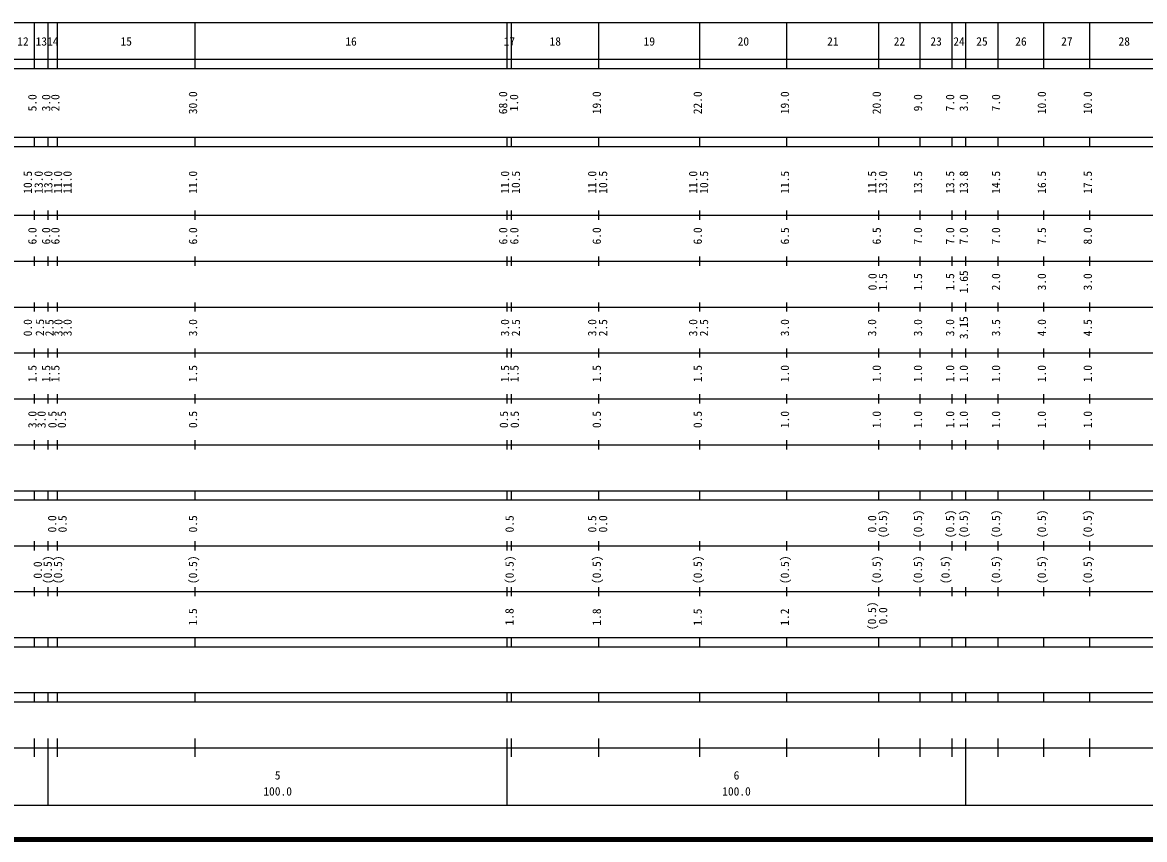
# Model space of a CAD drawing. Units: millimetres on the paper, enlarged 1000 times. Extents: x 40000 to 680000, y 20000 to 380000.
# Drawn here: x 262381 to 506930, y 20000 to 198000 of the extents above; entities that cross this region are included whole.
import ezdxf
from ezdxf.enums import TextEntityAlignment as Align

# ---------------------------------------------------------------- set-up
doc = ezdxf.new("R2010")
doc.units = ezdxf.units.MM
doc.header["$LTSCALE"] = 1000
doc.layers.add('M-TTL', color=2, linetype='Continuous', lineweight=140)
doc.layers.add('M-TTL-BAND', color=7, linetype='Continuous', lineweight=25)
doc.styles.add('ＭＳ ゴシック', font='')
doc.styles.get('ＭＳ ゴシック').set_extended_font_data('MS Gothic')

msp = doc.modelspace()

# ---------------------------------------------------------------- linework, layer by layer
at = {"layer": 'M-TTL'}
msp.add_line((40000, 20000), (680000, 20000), dxfattribs=at)
at = {"layer": 'M-TTL-BAND'}
for p, q in [((68000, 198000), (579000, 198000)), ((265000, 188000), (265000, 198000)), ((268000, 188000), (268000, 198000)), ((270000, 188000), (270000, 198000)), ((300000, 188000), (300000, 198000)), ((368000, 188000), (368000, 198000)), ((369000, 188000), (369000, 198000)), ((388000, 188000), (388000, 198000)), ((410000, 188000), (410000, 198000)), ((429000, 188000), (429000, 198000)), ((449000, 188000), (449000, 198000)), ((458000, 188000), (458000, 198000)), ((465000, 188000), (465000, 198000)), ((468000, 188000), (468000, 198000)), ((475000, 188000), (475000, 198000)), ((485000, 188000), (485000, 198000)), ((495000, 188000), (495000, 198000)), ((40000, 190000), (579000, 190000)), ((40000, 188000), (579000, 188000)), ((40000, 173000), (579000, 173000)), ((265000, 171000), (265000, 173000)), ((268000, 171000), (268000, 173000)), ((270000, 171000), (270000, 173000)), ((300000, 171000), (300000, 173000)), ((368000, 171000), (368000, 173000)), ((369000, 171000), (369000, 173000)), ((388000, 171000), (388000, 173000)), ((410000, 171000), (410000, 173000)), ((429000, 171000), (429000, 173000)), ((449000, 171000), (449000, 173000)), ((458000, 171000), (458000, 173000)), ((465000, 171000), (465000, 173000)), ((468000, 171000), (468000, 173000)), ((475000, 171000), (475000, 173000)), ((485000, 171000), (485000, 173000)), ((495000, 171000), (495000, 173000)), ((40000, 171000), (579000, 171000)), ((265000, 155000), (265000, 157000)), ((268000, 155000), (268000, 157000)), ((270000, 155000), (270000, 157000)), ((300000, 155000), (300000, 157000)), ((368000, 155000), (368000, 157000)), ((369000, 155000), (369000, 157000)), ((388000, 155000), (388000, 157000)), ((410000, 155000), (410000, 157000)), ((429000, 155000), (429000, 157000)), ((449000, 155000), (449000, 157000)), ((458000, 155000), (458000, 157000)), ((465000, 155000), (465000, 157000)), ((468000, 155000), (468000, 157000)), ((475000, 155000), (475000, 157000)), ((485000, 155000), (485000, 157000)), ((495000, 155000), (495000, 157000)), ((40000, 156000), (579000, 156000)), ((265000, 145000), (265000, 147000)), ((268000, 145000), (268000, 147000)), ((270000, 145000), (270000, 147000)), ((300000, 145000), (300000, 147000)), ((368000, 145000), (368000, 147000)), ((369000, 145000), (369000, 147000)), ((388000, 145000), (388000, 147000)), ((410000, 145000), (410000, 147000)), ((429000, 145000), (429000, 147000)), ((449000, 145000), (449000, 147000)), ((458000, 145000), (458000, 147000)), ((465000, 145000), (465000, 147000)), ((468000, 145000), (468000, 147000)), ((475000, 145000), (475000, 147000)), ((485000, 145000), (485000, 147000)), ((495000, 145000), (495000, 147000)), ((46000, 146000), (579000, 146000)), ((265000, 135000), (265000, 137000)), ((268000, 135000), (268000, 137000)), ((270000, 135000), (270000, 137000)), ((300000, 135000), (300000, 137000)), ((368000, 135000), (368000, 137000)), ((369000, 135000), (369000, 137000)), ((388000, 135000), (388000, 137000)), ((410000, 135000), (410000, 137000)), ((429000, 135000), (429000, 137000)), ((449000, 135000), (449000, 137000)), ((458000, 135000), (458000, 137000)), ((465000, 135000), (465000, 137000)), ((468000, 135000), (468000, 137000)), ((475000, 135000), (475000, 137000)), ((485000, 135000), (485000, 137000)), ((495000, 135000), (495000, 137000)), ((52000, 136000), (579000, 136000)), ((46000, 126000), (579000, 126000)), ((265000, 125000), (265000, 127000)), ((268000, 125000), (268000, 127000)), ((270000, 125000), (270000, 127000)), ((300000, 125000), (300000, 127000)), ((368000, 125000), (368000, 127000)), ((369000, 125000), (369000, 127000)), ((388000, 125000), (388000, 127000)), ((410000, 125000), (410000, 127000)), ((429000, 125000), (429000, 127000)), ((449000, 125000), (449000, 127000)), ((458000, 125000), (458000, 127000)), ((465000, 125000), (465000, 127000)), ((468000, 125000), (468000, 127000)), ((475000, 125000), (475000, 127000)), ((485000, 125000), (485000, 127000)), ((495000, 125000), (495000, 127000)), ((52000, 116000), (579000, 116000)), ((265000, 115000), (265000, 117000)), ((268000, 115000), (268000, 117000)), ((270000, 115000), (270000, 117000)), ((300000, 115000), (300000, 117000)), ((368000, 115000), (368000, 117000)), ((369000, 115000), (369000, 117000)), ((388000, 115000), (388000, 117000)), ((410000, 115000), (410000, 117000)), ((429000, 115000), (429000, 117000)), ((449000, 115000), (449000, 117000)), ((458000, 115000), (458000, 117000)), ((465000, 115000), (465000, 117000)), ((468000, 115000), (468000, 117000)), ((475000, 115000), (475000, 117000)), ((485000, 115000), (485000, 117000)), ((495000, 115000), (495000, 117000)), ((46000, 106000), (579000, 106000)), ((265000, 105000), (265000, 107000)), ((268000, 105000), (268000, 107000)), ((270000, 105000), (270000, 107000)), ((300000, 105000), (300000, 107000)), ((368000, 105000), (368000, 107000)), ((369000, 105000), (369000, 107000)), ((388000, 105000), (388000, 107000)), ((410000, 105000), (410000, 107000)), ((429000, 105000), (429000, 107000)), ((449000, 105000), (449000, 107000)), ((458000, 105000), (458000, 107000)), ((465000, 105000), (465000, 107000)), ((468000, 105000), (468000, 107000)), ((475000, 105000), (475000, 107000)), ((485000, 105000), (485000, 107000)), ((495000, 105000), (495000, 107000)), ((40000, 96000), (579000, 96000)), ((265000, 94000), (265000, 96000)), ((268000, 94000), (268000, 96000)), ((270000, 94000), (270000, 96000)), ((300000, 94000), (300000, 96000)), ((368000, 94000), (368000, 96000)), ((369000, 94000), (369000, 96000)), ((388000, 94000), (388000, 96000)), ((410000, 94000), (410000, 96000)), ((429000, 94000), (429000, 96000)), ((449000, 94000), (449000, 96000)), ((458000, 94000), (458000, 96000)), ((465000, 94000), (465000, 96000)), ((468000, 94000), (468000, 96000)), ((475000, 94000), (475000, 96000)), ((485000, 94000), (485000, 96000)), ((495000, 94000), (495000, 96000)), ((40000, 94000), (579000, 94000)), ((49000, 84000), (579000, 84000)), ((265000, 83000), (265000, 85000)), ((268000, 83000), (268000, 85000)), ((270000, 83000), (270000, 85000)), ((300000, 83000), (300000, 85000)), ((368000, 83000), (368000, 85000)), ((369000, 83000), (369000, 85000)), ((388000, 83000), (388000, 85000)), ((410000, 83000), (410000, 85000)), ((429000, 83000), (429000, 85000)), ((449000, 83000), (449000, 85000)), ((458000, 83000), (458000, 85000)), ((465000, 83000), (465000, 85000)), ((468000, 83000), (468000, 85000)), ((475000, 83000), (475000, 85000)), ((485000, 83000), (485000, 85000)), ((495000, 83000), (495000, 85000)), ((40000, 74000), (579000, 74000)), ((265000, 73000), (265000, 75000)), ((268000, 73000), (268000, 75000)), ((270000, 73000), (270000, 75000)), ((300000, 73000), (300000, 75000)), ((368000, 73000), (368000, 75000)), ((369000, 73000), (369000, 75000)), ((388000, 73000), (388000, 75000)), ((410000, 73000), (410000, 75000)), ((429000, 73000), (429000, 75000)), ((449000, 73000), (449000, 75000)), ((458000, 73000), (458000, 75000)), ((465000, 73000), (465000, 75000)), ((468000, 73000), (468000, 75000)), ((475000, 73000), (475000, 75000)), ((485000, 73000), (485000, 75000)), ((495000, 73000), (495000, 75000)), ((40000, 64000), (579000, 64000)), ((265000, 62000), (265000, 64000)), ((268000, 62000), (268000, 64000)), ((270000, 62000), (270000, 64000)), ((300000, 62000), (300000, 64000)), ((368000, 62000), (368000, 64000)), ((369000, 62000), (369000, 64000)), ((388000, 62000), (388000, 64000)), ((410000, 62000), (410000, 64000)), ((429000, 62000), (429000, 64000)), ((449000, 62000), (449000, 64000)), ((458000, 62000), (458000, 64000)), ((465000, 62000), (465000, 64000)), ((468000, 62000), (468000, 64000)), ((475000, 62000), (475000, 64000)), ((485000, 62000), (485000, 64000)), ((495000, 62000), (495000, 64000)), ((40000, 62000), (579000, 62000)), ((40000, 52000), (579000, 52000)), ((265000, 50000), (265000, 52000)), ((268000, 50000), (268000, 52000)), ((270000, 50000), (270000, 52000)), ((300000, 50000), (300000, 52000)), ((368000, 50000), (368000, 52000)), ((369000, 50000), (369000, 52000)), ((388000, 50000), (388000, 52000)), ((410000, 50000), (410000, 52000)), ((429000, 50000), (429000, 52000)), ((449000, 50000), (449000, 52000)), ((458000, 50000), (458000, 52000)), ((465000, 50000), (465000, 52000)), ((468000, 50000), (468000, 52000)), ((475000, 50000), (475000, 52000)), ((485000, 50000), (485000, 52000)), ((495000, 50000), (495000, 52000)), ((40000, 50000), (579000, 50000)), ((265000, 38000), (265000, 42000)), ((268000, 27500), (268000, 42000)), ((270000, 38000), (270000, 42000)), ((300000, 38000), (300000, 42000)), ((368000, 27500), (368000, 42000)), ((369000, 38000), (369000, 42000)), ((388000, 38000), (388000, 42000)), ((410000, 38000), (410000, 42000)), ((429000, 38000), (429000, 42000)), ((449000, 38000), (449000, 42000)), ((458000, 38000), (458000, 42000)), ((465000, 38000), (465000, 42000)), ((468000, 27500), (468000, 42000)), ((475000, 38000), (475000, 42000)), ((485000, 38000), (485000, 42000)), ((495000, 38000), (495000, 42000)), ((40000, 40000), (579000, 40000)), ((68000, 27500), (579000, 27500))]:
    msp.add_line(p, q, dxfattribs=at)

# ---------------------------------------------------------------- texts
at = {"layer": 'M-TTL-BAND', "style": 'ＭＳ ゴシック'}
for s, p in [('12', (262500, 192405)), ('13', (266500, 192405)), ('14', (269000, 192405)), ('15', (285000, 192405)), ('16', (334000, 192405)), ('17', (368500, 192405)), ('18', (378500, 192405)), ('19', (399000, 192405)), ('20', (419500, 192405)), ('21', (439000, 192405)), ('22', (453500, 192405)), ('23', (461500, 192405)), ('24', (466500, 192405)), ('25', (471500, 192405)), ('26', (480000, 192405)), ('27', (490000, 192405)), ('28', (502500, 192405)), ('5', (318000, 32523)), ('6', (418000, 32523)), ('100.0', (318000, 29033)), ('100.0', (418000, 29033))]:
    msp.add_text(s, height=1833, dxfattribs=at).set_placement(p, align=Align.BOTTOM_CENTER)
for s, p in [('5.0', (266000, 180500)), ('3.0', (269000, 180500)), ('2.0', (271000, 180500)), ('30.0', (301000, 180500)), ('68.0', (368573, 180500)), ('1.0', (370965, 180500)), ('19.0', (389000, 180500)), ('22.0', (411000, 180500)), ('19.0', (430000, 180500)), ('20.0', (450000, 180500)), ('9.0', (459000, 180500)), ('7.0', (466000, 180500)), ('3.0', (469000, 180500)), ('7.0', (476000, 180500)), ('10.0', (486000, 180500)), ('10.0', (496000, 180500)), ('10.5', (265000, 163174)), ('13.0', (267370, 163174)), ('13.0', (269467, 163174)), ('11.0', (271577, 163174)), ('11.0', (273646, 163174)), ('11.0', (301000, 163174)), ('11.0', (369000, 163174)), ('11.0', (369000, 163174)), ('10.5', (371370, 163174)), ('11.0', (388000, 163174)), ('10.5', (390370, 163174)), ('11.0', (410000, 163174)), ('10.5', (412370, 163174)), ('11.5', (430000, 163174)), ('11.5', (449000, 163174)), ('13.0', (451370, 163174)), ('13.5', (459000, 163174)), ('13.5', (466000, 163174)), ('13.8', (469000, 163174)), ('14.5', (476000, 163174)), ('16.5', (486000, 163174)), ('17.5', (496000, 163174)), ('6.0', (266000, 151500)), ('6.0', (269000, 151500)), ('6.0', (271000, 151500)), ('6.0', (301000, 151500)), ('6.0', (368608, 151500)), ('6.0', (371022, 151500)), ('6.0', (389000, 151500)), ('6.0', (411000, 151500)), ('6.5', (430000, 151500)), ('6.5', (450000, 151500)), ('7.0', (459000, 151500)), ('7.0', (466000, 151500)), ('7.0', (469000, 151500)), ('7.0', (476000, 151500)), ('7.5', (486000, 151500)), ('8.0', (496000, 151500)), ('0.0', (449101, 141500)), ('1.5', (451370, 141500)), ('1.5', (459000, 141500)), ('1.5', (466000, 141500)), ('1.65', (469000, 141500)), ('2.0', (476000, 141500)), ('3.0', (486000, 141500)), ('3.0', (496000, 141500)), ('0.0', (265000, 131500)), ('2.5', (267634, 131553)), ('2.5', (269719, 131500)), ('3.0', (271672, 131500)), ('3.0', (273658, 131500)), ('3.0', (301000, 131500)), ('3.0', (369000, 131500)), ('3.0', (369000, 131500)), ('2.5', (371370, 131500)), ('3.0', (388000, 131500)), ('2.5', (390370, 131500)), ('3.0', (410000, 131500)), ('2.5', (412370, 131500)), ('3.0', (430000, 131500)), ('3.0', (449000, 131500)), ('3.0', (459000, 131500)), ('3.0', (466000, 131500)), ('3.15', (469000, 131500)), ('3.5', (476000, 131500)), ('4.0', (486000, 131500)), ('4.5', (496000, 131500)), ('1.5', (266000, 121500)), ('1.5', (269000, 121500)), ('1.5', (271000, 121500)), ('1.5', (301000, 121500)), ('1.5', (369000, 121500)), ('1.5', (371058, 121500)), ('1.5', (389000, 121500)), ('1.5', (411000, 121500)), ('1.0', (430000, 121500)), ('1.0', (450000, 121500)), ('1.0', (459000, 121500)), ('1.0', (466000, 121500)), ('1.0', (469000, 121500)), ('1.0', (476000, 121500)), ('1.0', (486000, 121500)), ('1.0', (496000, 121500)), ('3.0', (266000, 111500)), ('3.0', (268000, 111500)), ('0.5', (270370, 111500)), ('0.5', (272415, 111500)), ('0.5', (301000, 111500)), ('0.5', (368754, 111500)), ('0.5', (371133, 111500)), ('0.5', (389000, 111500)), ('0.5', (411000, 111500)), ('1.0', (430000, 111500)), ('1.0', (450000, 111500)), ('1.0', (459000, 111500)), ('1.0', (466000, 111500)), ('1.0', (469000, 111500)), ('1.0', (476000, 111500)), ('1.0', (486000, 111500)), ('1.0', (496000, 111500)), ('0.0', (270303, 88764)), ('0.5', (272562, 88764)), ('0.5', (301000, 88764)), ('0.5', (370000, 88764)), ('0.5', (388000, 88764)), ('0.0', (390370, 88764)), ('0.0', (449000, 88764)), ('(0.5)', (451370, 88764)), ('(0.5)', (459000, 88764)), ('(0.5)', (466000, 88764)), ('(0.5)', (469000, 88764)), ('(0.5)', (476000, 88764)), ('(0.5)', (486000, 88764)), ('(0.5)', (496000, 88764)), ('(0.5)', (269338, 78764)), ('(0.5)', (271578, 78764)), ('(0.5)', (301000, 78764)), ('(0.5)', (370000, 78764)), ('(0.5)', (389000, 78764)), ('(0.5)', (411000, 78764)), ('(0.5)', (430000, 78764)), ('(0.5)', (450000, 78764)), ('(0.5)', (459000, 78764)), ('(0.5)', (465000, 78764)), ('(0.5)', (476000, 78764)), ('(0.5)', (486000, 78764)), ('(0.5)', (496000, 78764)), ('0.0', (267175, 78717)), ('(0.5)', (448971, 68732)), ('1.5', (300982, 68504)), ('1.8', (369973, 68524)), ('1.8', (389002, 68478)), ('1.5', (410989, 68452)), ('1.2', (429975, 68452)), ('0.0', (451395, 68732))]:
    msp.add_text(s, height=1833, rotation=90, dxfattribs=at).set_placement(p, align=Align.BOTTOM_CENTER)

doc.saveas('drawing.dxf')
